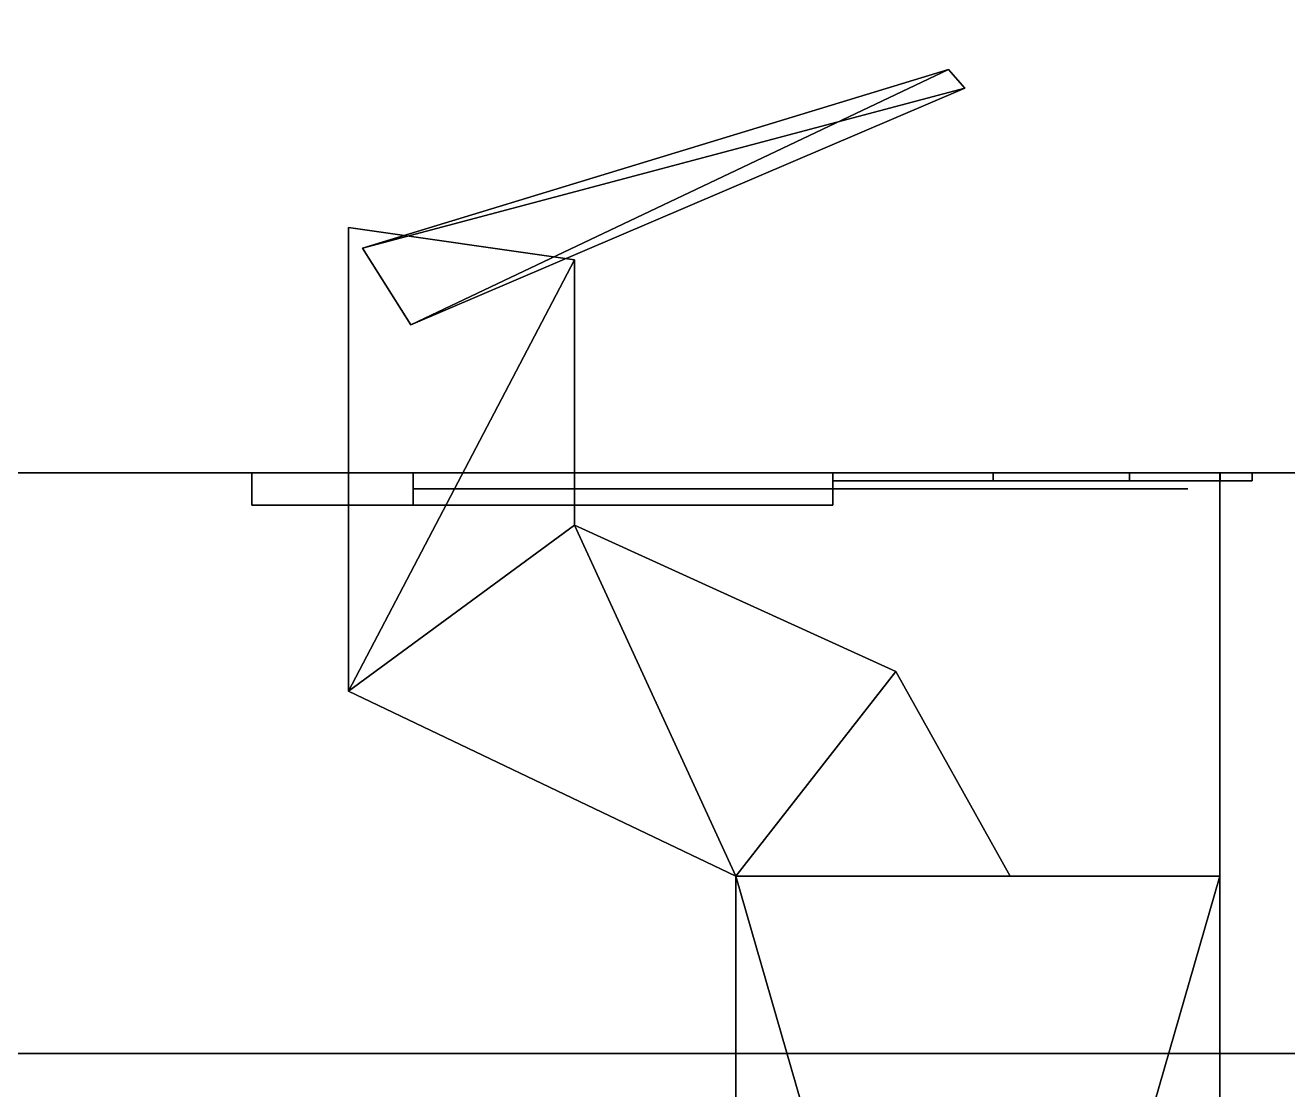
# Model space of a CAD drawing. Extents: x 0 to 4956, y -4930 to 0.
# Drawn here: x 1887.48 to 1926.6, y -4269.12 to -4236.13 of the extents above; entities that cross this region are included whole.
import ezdxf

# ---------------------------------------------------------------- set-up
doc = ezdxf.new("R2010")
doc.units = 0
for name, color, linetype in [('LAYER0', 7, 'CONTINUOUS'), ('LAYER1170', 28, 'CONTINUOUS'), ('LAYER1171', 253, 'CONTINUOUS'), ('LAYER1172', 28, 'CONTINUOUS'), ('LAYER1173', 253, 'CONTINUOUS'), ('LAYER1174', 28, 'CONTINUOUS'), ('LAYER1175', 253, 'CONTINUOUS'), ('LAYER1176', 28, 'CONTINUOUS'), ('LAYER1177', 253, 'CONTINUOUS'), ('LAYER1178', 28, 'CONTINUOUS'), ('LAYER1179', 253, 'CONTINUOUS'), ('LAYER1180', 9, 'CONTINUOUS'), ('LAYER1223', 9, 'CONTINUOUS'), ('LAYER832', 9, 'CONTINUOUS'), ('LAYER841', 7, 'CONTINUOUS'), ('LAYER844', 7, 'CONTINUOUS'), ('LAYER851', 7, 'CONTINUOUS')]:
    doc.layers.add(name, color=color, linetype=linetype)

msp = doc.modelspace()

# ---------------------------------------------------------------- linework, layer by layer
at = {"layer": 'LAYER0', "invisible_edges": 1}
for points in [[(4956, 0), (0, -4930), (0, 0), (4956, 0)], [(4956, -4930, 5), (0, 0, 5), (0, -4930, 5), (4956, -4930, 5)], [(0, 0, 5), (4956, -4930, 5), (4956, 0, 5), (0, 0, 5)], [(0, -4930), (4956, 0), (4956, -4930), (0, -4930)]]:
    msp.add_3dface(points, dxfattribs=at)
at = {"layer": 'LAYER1170'}
for points in [[(1894.5, -4251, 209), (1894.5, -4250, 209), (1894.5, -4251, 209)], [(1912.5, -4251, 167), (1912.5, -4250, 167), (1894.5, -4250, 167), (1894.5, -4251, 167)], [(1894.5, -4250, 167), (1894.5, -4250, 209), (1894.5, -4251, 209), (1894.5, -4251, 167)], [(1912.5, -4251, 209), (1912.5, -4250, 209), (1894.5, -4250, 209), (1894.5, -4251, 209)], [(1894.5, -4250, 167), (1912.5, -4250, 167), (1912.5, -4250, 209), (1894.5, -4250, 209)], [(1899.5, -4250, 179), (1899.5, -4250, 197), (1899.5, -4250, 179)], [(1899.5, -4251, 179), (1899.5, -4250, 179), (1899.5, -4250, 197), (1899.5, -4251, 197)], [(1899.5, -4251, 179), (1899.5, -4250, 179), (1912.5, -4250, 179), (1912.5, -4251, 179)], [(1899.5, -4251, 197), (1899.5, -4250, 197), (1912.5, -4250, 197), (1912.5, -4251, 197)], [(1912.5, -4250, 179), (1912.5, -4250, 167), (1912.5, -4250, 179)], [(1912.5, -4250, 197), (1912.5, -4250, 209), (1912.5, -4250, 197)], [(1912.5, -4251, 179), (1912.5, -4250, 179), (1912.5, -4250, 167), (1912.5, -4251, 167)], [(1912.5, -4251, 197), (1912.5, -4250, 197), (1912.5, -4250, 209), (1912.5, -4251, 209)], [(1894.5, -4251, 167), (1912.5, -4251, 167), (1912.5, -4251, 167), (1894.5, -4251, 167)], [(1894.5, -4251, 209), (1912.5, -4251, 209), (1912.5, -4251, 209), (1894.5, -4251, 209)]]:
    msp.add_3dface(points, dxfattribs=at)
for points, invisible_edges in [([(1912.5, -4250.25, 175), (1917.475, -4250.25, 175.9896), (1916.5, -4250.25, 182.5), (1912.5, -4250.25, 179)], 2), ([(1917.475, -4250.25, 200.0104), (1912.5, -4250.25, 201), (1912.5, -4250.25, 197), (1916.5, -4250.25, 193.5)], 8), ([(1917.475, -4250.25, 175.9896), (1921.692, -4250.25, 178.8076), (1920, -4250.25, 182.5), (1916.5, -4250.25, 182.5)], 10), ([(1921.692, -4250.25, 197.1924), (1917.475, -4250.25, 200.0104), (1916.5, -4250.25, 193.5), (1920, -4250.25, 193.5)], 10), ([(1921.692, -4250.25, 178.8076), (1924.51, -4250.25, 183.0251), (1923.5, -4250.25, 182.5), (1920, -4250.25, 182.5)], 10), ([(1924.51, -4250.25, 192.9749), (1921.692, -4250.25, 197.1924), (1920, -4250.25, 193.5), (1923.5, -4250.25, 193.5)], 10), ([(1924.51, -4250.25, 183.0251), (1925.5, -4250.25, 188), (1923.5, -4250.25, 188), (1923.5, -4250.25, 182.5)], 10), ([(1925.5, -4250.25, 188), (1924.51, -4250.25, 192.9749), (1923.5, -4250.25, 193.5), (1923.5, -4250.25, 188)], 10), ([(1912.5, -4250.5, 197), (1912.5, -4250.5, 179), (1899.5, -4250.5, 179), (1899.5, -4250.5, 197)], 1), ([(1916.709, -4250.5, 193.3167), (1916.5, -4250.5, 182.5), (1912.5, -4250.5, 179), (1912.5, -4250.5, 197)], 5), ([(1923.5, -4250.5, 193.5), (1923.5, -4250.5, 182.5), (1916.5, -4250.5, 182.5), (1916.709, -4250.5, 193.3167)], 4), ([(1894.5, -4251, 209), (1894.5, -4251, 167), (1899.5, -4251, 179), (1899.5, -4251, 197)], 10), ([(1894.5, -4251, 167), (1899.5, -4251, 179), (1912.5, -4251, 179), (1912.5, -4251, 167)], 1), ([(1894.5, -4251, 209), (1899.5, -4251, 197), (1912.5, -4251, 197), (1912.5, -4251, 209)], 1)]:
    msp.add_3dface(points, dxfattribs=dict(at, invisible_edges=invisible_edges))
at = {"layer": 'LAYER1171'}
for points in [[(1897.93, -4243.04, 182.3478), (1916.09, -4237.5, 182.3478), (1899.43, -4245.42, 182.3478), (1897.93, -4243.04, 182.3478)], [(1916.09, -4237.5, 193.6522), (1897.93, -4243.04, 193.6522), (1916.59, -4238.08, 193.6522), (1916.09, -4237.5, 193.6522)], [(1897.93, -4243.04, 182.3478), (1916.09, -4237.5, 193.6522), (1916.09, -4237.5, 182.3478), (1897.93, -4243.04, 182.3478)], [(1897.93, -4243.04, 193.6522), (1916.09, -4237.5, 193.6522), (1897.93, -4243.04, 182.3478), (1897.93, -4243.04, 193.6522)], [(1899.43, -4245.42, 182.3478), (1916.09, -4237.5, 182.3478), (1916.59, -4238.08, 182.3478), (1899.43, -4245.42, 182.3478)], [(1916.59, -4238.08, 193.6522), (1897.93, -4243.04, 193.6522), (1899.43, -4245.42, 193.6522), (1916.59, -4238.08, 193.6522)], [(1904.5, -4243.4, 194.7826), (1897.5, -4242.4, 194.7826), (1897.5, -4256.77, 194.7826), (1904.5, -4243.4, 194.7826)], [(1897.5, -4242.4, 181.2174), (1897.5, -4256.77, 181.2174), (1897.5, -4256.77, 194.7826), (1897.5, -4242.4, 181.2174)], [(1897.5, -4242.4, 194.7826), (1897.5, -4242.4, 181.2174), (1897.5, -4256.77, 194.7826), (1897.5, -4242.4, 194.7826)], [(1904.5, -4243.4, 181.2174), (1897.5, -4256.77, 181.2174), (1897.5, -4242.4, 181.2174), (1904.5, -4243.4, 181.2174)], [(1904.5, -4251.62, 194.7826), (1904.5, -4243.4, 194.7826), (1897.5, -4256.77, 194.7826), (1904.5, -4251.62, 194.7826)], [(1904.5, -4251.62, 181.2174), (1897.5, -4256.77, 181.2174), (1904.5, -4243.4, 181.2174), (1904.5, -4251.62, 181.2174)], [(1897.5, -4256.77, 194.7826), (1909.5, -4262.5, 194.7826), (1904.5, -4251.62, 194.7826), (1897.5, -4256.77, 194.7826)], [(1897.5, -4256.77, 181.2174), (1904.5, -4251.62, 181.2174), (1909.5, -4262.5, 181.2174), (1897.5, -4256.77, 181.2174)], [(1904.5, -4251.62, 194.7826), (1909.5, -4262.5, 194.7826), (1914.46, -4256.16, 194.7826), (1904.5, -4251.62, 194.7826)], [(1904.5, -4251.62, 181.2174), (1914.46, -4256.16, 181.2174), (1909.5, -4262.5, 181.2174), (1904.5, -4251.62, 181.2174)], [(1918, -4262.5, 194.7826), (1914.46, -4256.16, 194.7826), (1909.5, -4262.5, 194.7826), (1918, -4262.5, 194.7826)], [(1918, -4262.5, 181.2174), (1909.5, -4262.5, 181.2174), (1914.46, -4256.16, 181.2174), (1918, -4262.5, 181.2174)], [(1909.5, -4262.5, 181.2174), (1897.5, -4256.77, 194.7826), (1897.5, -4256.77, 181.2174), (1909.5, -4262.5, 181.2174)], [(1909.5, -4262.5, 194.7826), (1897.5, -4256.77, 194.7826), (1909.5, -4262.5, 181.2174), (1909.5, -4262.5, 194.7826)], [(1924.5, -4314.5, 181.2174), (1909.5, -4262.5, 181.2174), (1924.5, -4262.5, 181.2174), (1924.5, -4314.5, 181.2174)], [(1909.5, -4314.5, 181.2174), (1909.5, -4262.5, 181.2174), (1924.5, -4314.5, 181.2174), (1909.5, -4314.5, 181.2174)], [(1924.5, -4262.5, 194.7826), (1909.5, -4314.5, 194.7826), (1924.5, -4314.5, 194.7826), (1924.5, -4262.5, 194.7826)], [(1909.5, -4262.5, 194.7826), (1909.5, -4314.5, 194.7826), (1924.5, -4262.5, 194.7826), (1909.5, -4262.5, 194.7826)], [(1909.5, -4314.5, 181.2174), (1909.5, -4262.5, 194.7826), (1909.5, -4262.5, 181.2174), (1909.5, -4314.5, 181.2174)], [(1909.5, -4314.5, 194.7826), (1909.5, -4262.5, 194.7826), (1909.5, -4314.5, 181.2174), (1909.5, -4314.5, 194.7826)]]:
    msp.add_3dface(points, dxfattribs=at)
at = {"layer": 'LAYER1172'}
for points in [[(1894.5, -4251, 772.5), (1894.5, -4250, 772.5), (1894.5, -4251, 772.5)], [(1912.5, -4251, 730.5), (1912.5, -4250, 730.5), (1894.5, -4250, 730.5), (1894.5, -4251, 730.5)], [(1894.5, -4250, 730.5), (1894.5, -4250, 772.5), (1894.5, -4251, 772.5), (1894.5, -4251, 730.5)], [(1912.5, -4251, 772.5), (1912.5, -4250, 772.5), (1894.5, -4250, 772.5), (1894.5, -4251, 772.5)], [(1894.5, -4250, 730.5), (1912.5, -4250, 730.5), (1912.5, -4250, 772.5), (1894.5, -4250, 772.5)], [(1899.5, -4250, 742.5), (1899.5, -4250, 760.5), (1899.5, -4250, 742.5)], [(1899.5, -4251, 742.5), (1899.5, -4250, 742.5), (1899.5, -4250, 760.5), (1899.5, -4251, 760.5)], [(1899.5, -4251, 742.5), (1899.5, -4250, 742.5), (1912.5, -4250, 742.5), (1912.5, -4251, 742.5)], [(1899.5, -4251, 760.5), (1899.5, -4250, 760.5), (1912.5, -4250, 760.5), (1912.5, -4251, 760.5)], [(1912.5, -4250, 742.5), (1912.5, -4250, 730.5), (1912.5, -4250, 742.5)], [(1912.5, -4250, 760.5), (1912.5, -4250, 772.5), (1912.5, -4250, 760.5)], [(1912.5, -4251, 742.5), (1912.5, -4250, 742.5), (1912.5, -4250, 730.5), (1912.5, -4251, 730.5)], [(1912.5, -4251, 760.5), (1912.5, -4250, 760.5), (1912.5, -4250, 772.5), (1912.5, -4251, 772.5)], [(1894.5, -4251, 730.5), (1912.5, -4251, 730.5), (1912.5, -4251, 730.5), (1894.5, -4251, 730.5)], [(1894.5, -4251, 772.5), (1912.5, -4251, 772.5), (1912.5, -4251, 772.5), (1894.5, -4251, 772.5)]]:
    msp.add_3dface(points, dxfattribs=at)
for points, invisible_edges in [([(1912.5, -4250.25, 738.5), (1917.475, -4250.25, 739.4896), (1916.5, -4250.25, 746), (1912.5, -4250.25, 742.5)], 2), ([(1917.475, -4250.25, 763.5104), (1912.5, -4250.25, 764.5), (1912.5, -4250.25, 760.5), (1916.5, -4250.25, 757)], 8), ([(1917.475, -4250.25, 739.4896), (1921.692, -4250.25, 742.3076), (1920, -4250.25, 746), (1916.5, -4250.25, 746)], 10), ([(1921.692, -4250.25, 760.6924), (1917.475, -4250.25, 763.5104), (1916.5, -4250.25, 757), (1920, -4250.25, 757)], 10), ([(1921.692, -4250.25, 742.3076), (1924.51, -4250.25, 746.5251), (1923.5, -4250.25, 746), (1920, -4250.25, 746)], 10), ([(1924.51, -4250.25, 756.4749), (1921.692, -4250.25, 760.6924), (1920, -4250.25, 757), (1923.5, -4250.25, 757)], 10), ([(1924.51, -4250.25, 746.5251), (1925.5, -4250.25, 751.5), (1923.5, -4250.25, 751.5), (1923.5, -4250.25, 746)], 10), ([(1925.5, -4250.25, 751.5), (1924.51, -4250.25, 756.4749), (1923.5, -4250.25, 757), (1923.5, -4250.25, 751.5)], 10), ([(1912.5, -4250.5, 760.5), (1912.5, -4250.5, 742.5), (1899.5, -4250.5, 742.5), (1899.5, -4250.5, 760.5)], 1), ([(1916.709, -4250.5, 756.8167), (1916.5, -4250.5, 746), (1912.5, -4250.5, 742.5), (1912.5, -4250.5, 760.5)], 5), ([(1923.5, -4250.5, 757), (1923.5, -4250.5, 746), (1916.5, -4250.5, 746), (1916.709, -4250.5, 756.8167)], 4), ([(1894.5, -4251, 772.5), (1894.5, -4251, 730.5), (1899.5, -4251, 742.5), (1899.5, -4251, 760.5)], 10), ([(1894.5, -4251, 730.5), (1899.5, -4251, 742.5), (1912.5, -4251, 742.5), (1912.5, -4251, 730.5)], 1), ([(1894.5, -4251, 772.5), (1899.5, -4251, 760.5), (1912.5, -4251, 760.5), (1912.5, -4251, 772.5)], 1)]:
    msp.add_3dface(points, dxfattribs=dict(at, invisible_edges=invisible_edges))
at = {"layer": 'LAYER1173'}
for points in [[(1897.93, -4243.04, 745.8478), (1916.09, -4237.5, 745.8478), (1899.43, -4245.42, 745.8478), (1897.93, -4243.04, 745.8478)], [(1916.09, -4237.5, 757.1522), (1897.93, -4243.04, 757.1522), (1916.59, -4238.08, 757.1522), (1916.09, -4237.5, 757.1522)], [(1897.93, -4243.04, 745.8478), (1916.09, -4237.5, 757.1522), (1916.09, -4237.5, 745.8478), (1897.93, -4243.04, 745.8478)], [(1897.93, -4243.04, 757.1522), (1916.09, -4237.5, 757.1522), (1897.93, -4243.04, 745.8478), (1897.93, -4243.04, 757.1522)], [(1899.43, -4245.42, 745.8478), (1916.09, -4237.5, 745.8478), (1916.59, -4238.08, 745.8478), (1899.43, -4245.42, 745.8478)], [(1916.59, -4238.08, 757.1522), (1897.93, -4243.04, 757.1522), (1899.43, -4245.42, 757.1522), (1916.59, -4238.08, 757.1522)], [(1904.5, -4243.4, 758.2826), (1897.5, -4242.4, 758.2826), (1897.5, -4256.77, 758.2826), (1904.5, -4243.4, 758.2826)], [(1897.5, -4242.4, 744.7174), (1897.5, -4256.77, 744.7174), (1897.5, -4256.77, 758.2826), (1897.5, -4242.4, 744.7174)], [(1897.5, -4242.4, 758.2826), (1897.5, -4242.4, 744.7174), (1897.5, -4256.77, 758.2826), (1897.5, -4242.4, 758.2826)], [(1904.5, -4243.4, 744.7174), (1897.5, -4256.77, 744.7174), (1897.5, -4242.4, 744.7174), (1904.5, -4243.4, 744.7174)], [(1904.5, -4251.62, 758.2826), (1904.5, -4243.4, 758.2826), (1897.5, -4256.77, 758.2826), (1904.5, -4251.62, 758.2826)], [(1904.5, -4251.62, 744.7174), (1897.5, -4256.77, 744.7174), (1904.5, -4243.4, 744.7174), (1904.5, -4251.62, 744.7174)], [(1897.5, -4256.77, 758.2826), (1909.5, -4262.5, 758.2826), (1904.5, -4251.62, 758.2826), (1897.5, -4256.77, 758.2826)], [(1897.5, -4256.77, 744.7174), (1904.5, -4251.62, 744.7174), (1909.5, -4262.5, 744.7174), (1897.5, -4256.77, 744.7174)], [(1904.5, -4251.62, 758.2826), (1909.5, -4262.5, 758.2826), (1914.46, -4256.16, 758.2826), (1904.5, -4251.62, 758.2826)], [(1904.5, -4251.62, 744.7174), (1914.46, -4256.16, 744.7174), (1909.5, -4262.5, 744.7174), (1904.5, -4251.62, 744.7174)], [(1918, -4262.5, 758.2826), (1914.46, -4256.16, 758.2826), (1909.5, -4262.5, 758.2826), (1918, -4262.5, 758.2826)], [(1918, -4262.5, 744.7174), (1909.5, -4262.5, 744.7174), (1914.46, -4256.16, 744.7174), (1918, -4262.5, 744.7174)], [(1909.5, -4262.5, 744.7174), (1897.5, -4256.77, 758.2826), (1897.5, -4256.77, 744.7174), (1909.5, -4262.5, 744.7174)], [(1909.5, -4262.5, 758.2826), (1897.5, -4256.77, 758.2826), (1909.5, -4262.5, 744.7174), (1909.5, -4262.5, 758.2826)], [(1924.5, -4314.5, 744.7174), (1909.5, -4262.5, 744.7174), (1924.5, -4262.5, 744.7174), (1924.5, -4314.5, 744.7174)], [(1909.5, -4314.5, 744.7174), (1909.5, -4262.5, 744.7174), (1924.5, -4314.5, 744.7174), (1909.5, -4314.5, 744.7174)], [(1924.5, -4262.5, 758.2826), (1909.5, -4314.5, 758.2826), (1924.5, -4314.5, 758.2826), (1924.5, -4262.5, 758.2826)], [(1909.5, -4262.5, 758.2826), (1909.5, -4314.5, 758.2826), (1924.5, -4262.5, 758.2826), (1909.5, -4262.5, 758.2826)], [(1909.5, -4314.5, 744.7174), (1909.5, -4262.5, 758.2826), (1909.5, -4262.5, 744.7174), (1909.5, -4314.5, 744.7174)], [(1909.5, -4314.5, 758.2826), (1909.5, -4262.5, 758.2826), (1909.5, -4314.5, 744.7174), (1909.5, -4314.5, 758.2826)]]:
    msp.add_3dface(points, dxfattribs=at)
at = {"layer": 'LAYER1174'}
for points in [[(1894.5, -4251, 1336), (1894.5, -4250, 1336), (1894.5, -4251, 1336)], [(1912.5, -4251, 1294), (1912.5, -4250, 1294), (1894.5, -4250, 1294), (1894.5, -4251, 1294)], [(1894.5, -4250, 1294), (1894.5, -4250, 1336), (1894.5, -4251, 1336), (1894.5, -4251, 1294)], [(1912.5, -4251, 1336), (1912.5, -4250, 1336), (1894.5, -4250, 1336), (1894.5, -4251, 1336)], [(1894.5, -4250, 1294), (1912.5, -4250, 1294), (1912.5, -4250, 1336), (1894.5, -4250, 1336)], [(1899.5, -4250, 1306), (1899.5, -4250, 1324), (1899.5, -4250, 1306)], [(1899.5, -4251, 1306), (1899.5, -4250, 1306), (1899.5, -4250, 1324), (1899.5, -4251, 1324)], [(1899.5, -4251, 1306), (1899.5, -4250, 1306), (1912.5, -4250, 1306), (1912.5, -4251, 1306)], [(1899.5, -4251, 1324), (1899.5, -4250, 1324), (1912.5, -4250, 1324), (1912.5, -4251, 1324)], [(1912.5, -4250, 1306), (1912.5, -4250, 1294), (1912.5, -4250, 1306)], [(1912.5, -4250, 1324), (1912.5, -4250, 1336), (1912.5, -4250, 1324)], [(1912.5, -4251, 1306), (1912.5, -4250, 1306), (1912.5, -4250, 1294), (1912.5, -4251, 1294)], [(1912.5, -4251, 1324), (1912.5, -4250, 1324), (1912.5, -4250, 1336), (1912.5, -4251, 1336)], [(1894.5, -4251, 1294), (1912.5, -4251, 1294), (1912.5, -4251, 1294), (1894.5, -4251, 1294)], [(1894.5, -4251, 1336), (1912.5, -4251, 1336), (1912.5, -4251, 1336), (1894.5, -4251, 1336)]]:
    msp.add_3dface(points, dxfattribs=at)
for points, invisible_edges in [([(1912.5, -4250.25, 1302), (1917.475, -4250.25, 1302.99), (1916.5, -4250.25, 1309.5), (1912.5, -4250.25, 1306)], 2), ([(1917.475, -4250.25, 1327.01), (1912.5, -4250.25, 1328), (1912.5, -4250.25, 1324), (1916.5, -4250.25, 1320.5)], 8), ([(1917.475, -4250.25, 1302.99), (1921.692, -4250.25, 1305.808), (1920, -4250.25, 1309.5), (1916.5, -4250.25, 1309.5)], 10), ([(1921.692, -4250.25, 1324.192), (1917.475, -4250.25, 1327.01), (1916.5, -4250.25, 1320.5), (1920, -4250.25, 1320.5)], 10), ([(1921.692, -4250.25, 1305.808), (1924.51, -4250.25, 1310.025), (1923.5, -4250.25, 1309.5), (1920, -4250.25, 1309.5)], 10), ([(1924.51, -4250.25, 1319.975), (1921.692, -4250.25, 1324.192), (1920, -4250.25, 1320.5), (1923.5, -4250.25, 1320.5)], 10), ([(1924.51, -4250.25, 1310.025), (1925.5, -4250.25, 1315), (1923.5, -4250.25, 1315), (1923.5, -4250.25, 1309.5)], 10), ([(1925.5, -4250.25, 1315), (1924.51, -4250.25, 1319.975), (1923.5, -4250.25, 1320.5), (1923.5, -4250.25, 1315)], 10), ([(1912.5, -4250.5, 1324), (1912.5, -4250.5, 1306), (1899.5, -4250.5, 1306), (1899.5, -4250.5, 1324)], 1), ([(1916.709, -4250.5, 1320.317), (1916.5, -4250.5, 1309.5), (1912.5, -4250.5, 1306), (1912.5, -4250.5, 1324)], 5), ([(1923.5, -4250.5, 1320.5), (1923.5, -4250.5, 1309.5), (1916.5, -4250.5, 1309.5), (1916.709, -4250.5, 1320.317)], 4), ([(1894.5, -4251, 1336), (1894.5, -4251, 1294), (1899.5, -4251, 1306), (1899.5, -4251, 1324)], 10), ([(1894.5, -4251, 1294), (1899.5, -4251, 1306), (1912.5, -4251, 1306), (1912.5, -4251, 1294)], 1), ([(1894.5, -4251, 1336), (1899.5, -4251, 1324), (1912.5, -4251, 1324), (1912.5, -4251, 1336)], 1)]:
    msp.add_3dface(points, dxfattribs=dict(at, invisible_edges=invisible_edges))
at = {"layer": 'LAYER1175'}
for points in [[(1897.93, -4243.04, 1309.348), (1916.09, -4237.5, 1309.348), (1899.43, -4245.42, 1309.348), (1897.93, -4243.04, 1309.348)], [(1916.09, -4237.5, 1320.652), (1897.93, -4243.04, 1320.652), (1916.59, -4238.08, 1320.652), (1916.09, -4237.5, 1320.652)], [(1897.93, -4243.04, 1309.348), (1916.09, -4237.5, 1320.652), (1916.09, -4237.5, 1309.348), (1897.93, -4243.04, 1309.348)], [(1897.93, -4243.04, 1320.652), (1916.09, -4237.5, 1320.652), (1897.93, -4243.04, 1309.348), (1897.93, -4243.04, 1320.652)], [(1899.43, -4245.42, 1309.348), (1916.09, -4237.5, 1309.348), (1916.59, -4238.08, 1309.348), (1899.43, -4245.42, 1309.348)], [(1916.59, -4238.08, 1320.652), (1897.93, -4243.04, 1320.652), (1899.43, -4245.42, 1320.652), (1916.59, -4238.08, 1320.652)], [(1904.5, -4243.4, 1321.783), (1897.5, -4242.4, 1321.783), (1897.5, -4256.77, 1321.783), (1904.5, -4243.4, 1321.783)], [(1897.5, -4242.4, 1308.217), (1897.5, -4256.77, 1308.217), (1897.5, -4256.77, 1321.783), (1897.5, -4242.4, 1308.217)], [(1897.5, -4242.4, 1321.783), (1897.5, -4242.4, 1308.217), (1897.5, -4256.77, 1321.783), (1897.5, -4242.4, 1321.783)], [(1904.5, -4243.4, 1308.217), (1897.5, -4256.77, 1308.217), (1897.5, -4242.4, 1308.217), (1904.5, -4243.4, 1308.217)], [(1904.5, -4251.62, 1321.783), (1904.5, -4243.4, 1321.783), (1897.5, -4256.77, 1321.783), (1904.5, -4251.62, 1321.783)], [(1904.5, -4251.62, 1308.217), (1897.5, -4256.77, 1308.217), (1904.5, -4243.4, 1308.217), (1904.5, -4251.62, 1308.217)], [(1897.5, -4256.77, 1321.783), (1909.5, -4262.5, 1321.783), (1904.5, -4251.62, 1321.783), (1897.5, -4256.77, 1321.783)], [(1897.5, -4256.77, 1308.217), (1904.5, -4251.62, 1308.217), (1909.5, -4262.5, 1308.217), (1897.5, -4256.77, 1308.217)], [(1904.5, -4251.62, 1321.783), (1909.5, -4262.5, 1321.783), (1914.46, -4256.16, 1321.783), (1904.5, -4251.62, 1321.783)], [(1904.5, -4251.62, 1308.217), (1914.46, -4256.16, 1308.217), (1909.5, -4262.5, 1308.217), (1904.5, -4251.62, 1308.217)], [(1918, -4262.5, 1321.783), (1914.46, -4256.16, 1321.783), (1909.5, -4262.5, 1321.783), (1918, -4262.5, 1321.783)], [(1918, -4262.5, 1308.217), (1909.5, -4262.5, 1308.217), (1914.46, -4256.16, 1308.217), (1918, -4262.5, 1308.217)], [(1909.5, -4262.5, 1308.217), (1897.5, -4256.77, 1321.783), (1897.5, -4256.77, 1308.217), (1909.5, -4262.5, 1308.217)], [(1909.5, -4262.5, 1321.783), (1897.5, -4256.77, 1321.783), (1909.5, -4262.5, 1308.217), (1909.5, -4262.5, 1321.783)], [(1924.5, -4314.5, 1308.217), (1909.5, -4262.5, 1308.217), (1924.5, -4262.5, 1308.217), (1924.5, -4314.5, 1308.217)], [(1909.5, -4314.5, 1308.217), (1909.5, -4262.5, 1308.217), (1924.5, -4314.5, 1308.217), (1909.5, -4314.5, 1308.217)], [(1924.5, -4262.5, 1321.783), (1909.5, -4314.5, 1321.783), (1924.5, -4314.5, 1321.783), (1924.5, -4262.5, 1321.783)], [(1909.5, -4262.5, 1321.783), (1909.5, -4314.5, 1321.783), (1924.5, -4262.5, 1321.783), (1909.5, -4262.5, 1321.783)], [(1909.5, -4314.5, 1308.217), (1909.5, -4262.5, 1321.783), (1909.5, -4262.5, 1308.217), (1909.5, -4314.5, 1308.217)], [(1909.5, -4314.5, 1321.783), (1909.5, -4262.5, 1321.783), (1909.5, -4314.5, 1308.217), (1909.5, -4314.5, 1321.783)]]:
    msp.add_3dface(points, dxfattribs=at)
at = {"layer": 'LAYER1176'}
for points in [[(1894.5, -4251, 1899.5), (1894.5, -4250, 1899.5), (1894.5, -4251, 1899.5)], [(1912.5, -4251, 1857.5), (1912.5, -4250, 1857.5), (1894.5, -4250, 1857.5), (1894.5, -4251, 1857.5)], [(1894.5, -4250, 1857.5), (1894.5, -4250, 1899.5), (1894.5, -4251, 1899.5), (1894.5, -4251, 1857.5)], [(1912.5, -4251, 1899.5), (1912.5, -4250, 1899.5), (1894.5, -4250, 1899.5), (1894.5, -4251, 1899.5)], [(1894.5, -4250, 1857.5), (1912.5, -4250, 1857.5), (1912.5, -4250, 1899.5), (1894.5, -4250, 1899.5)], [(1899.5, -4250, 1869.5), (1899.5, -4250, 1887.5), (1899.5, -4250, 1869.5)], [(1899.5, -4251, 1869.5), (1899.5, -4250, 1869.5), (1899.5, -4250, 1887.5), (1899.5, -4251, 1887.5)], [(1899.5, -4251, 1869.5), (1899.5, -4250, 1869.5), (1912.5, -4250, 1869.5), (1912.5, -4251, 1869.5)], [(1899.5, -4251, 1887.5), (1899.5, -4250, 1887.5), (1912.5, -4250, 1887.5), (1912.5, -4251, 1887.5)], [(1912.5, -4250, 1869.5), (1912.5, -4250, 1857.5), (1912.5, -4250, 1869.5)], [(1912.5, -4250, 1887.5), (1912.5, -4250, 1899.5), (1912.5, -4250, 1887.5)], [(1912.5, -4251, 1869.5), (1912.5, -4250, 1869.5), (1912.5, -4250, 1857.5), (1912.5, -4251, 1857.5)], [(1912.5, -4251, 1887.5), (1912.5, -4250, 1887.5), (1912.5, -4250, 1899.5), (1912.5, -4251, 1899.5)], [(1894.5, -4251, 1857.5), (1912.5, -4251, 1857.5), (1912.5, -4251, 1857.5), (1894.5, -4251, 1857.5)], [(1894.5, -4251, 1899.5), (1912.5, -4251, 1899.5), (1912.5, -4251, 1899.5), (1894.5, -4251, 1899.5)]]:
    msp.add_3dface(points, dxfattribs=at)
for points, invisible_edges in [([(1912.5, -4250.25, 1865.5), (1917.475, -4250.25, 1866.49), (1916.5, -4250.25, 1873), (1912.5, -4250.25, 1869.5)], 2), ([(1917.475, -4250.25, 1890.51), (1912.5, -4250.25, 1891.5), (1912.5, -4250.25, 1887.5), (1916.5, -4250.25, 1884)], 8), ([(1917.475, -4250.25, 1866.49), (1921.692, -4250.25, 1869.308), (1920, -4250.25, 1873), (1916.5, -4250.25, 1873)], 10), ([(1921.692, -4250.25, 1887.692), (1917.475, -4250.25, 1890.51), (1916.5, -4250.25, 1884), (1920, -4250.25, 1884)], 10), ([(1921.692, -4250.25, 1869.308), (1924.51, -4250.25, 1873.525), (1923.5, -4250.25, 1873), (1920, -4250.25, 1873)], 10), ([(1924.51, -4250.25, 1883.475), (1921.692, -4250.25, 1887.692), (1920, -4250.25, 1884), (1923.5, -4250.25, 1884)], 10), ([(1924.51, -4250.25, 1873.525), (1925.5, -4250.25, 1878.5), (1923.5, -4250.25, 1878.5), (1923.5, -4250.25, 1873)], 10), ([(1925.5, -4250.25, 1878.5), (1924.51, -4250.25, 1883.475), (1923.5, -4250.25, 1884), (1923.5, -4250.25, 1878.5)], 10), ([(1912.5, -4250.5, 1887.5), (1912.5, -4250.5, 1869.5), (1899.5, -4250.5, 1869.5), (1899.5, -4250.5, 1887.5)], 1), ([(1916.709, -4250.5, 1883.817), (1916.5, -4250.5, 1873), (1912.5, -4250.5, 1869.5), (1912.5, -4250.5, 1887.5)], 5), ([(1923.5, -4250.5, 1884), (1923.5, -4250.5, 1873), (1916.5, -4250.5, 1873), (1916.709, -4250.5, 1883.817)], 4), ([(1894.5, -4251, 1899.5), (1894.5, -4251, 1857.5), (1899.5, -4251, 1869.5), (1899.5, -4251, 1887.5)], 10), ([(1894.5, -4251, 1857.5), (1899.5, -4251, 1869.5), (1912.5, -4251, 1869.5), (1912.5, -4251, 1857.5)], 1), ([(1894.5, -4251, 1899.5), (1899.5, -4251, 1887.5), (1912.5, -4251, 1887.5), (1912.5, -4251, 1899.5)], 1)]:
    msp.add_3dface(points, dxfattribs=dict(at, invisible_edges=invisible_edges))
at = {"layer": 'LAYER1177'}
for points in [[(1897.93, -4243.04, 1872.848), (1916.09, -4237.5, 1872.848), (1899.43, -4245.42, 1872.848), (1897.93, -4243.04, 1872.848)], [(1916.09, -4237.5, 1884.152), (1897.93, -4243.04, 1884.152), (1916.59, -4238.08, 1884.152), (1916.09, -4237.5, 1884.152)], [(1897.93, -4243.04, 1872.848), (1916.09, -4237.5, 1884.152), (1916.09, -4237.5, 1872.848), (1897.93, -4243.04, 1872.848)], [(1897.93, -4243.04, 1884.152), (1916.09, -4237.5, 1884.152), (1897.93, -4243.04, 1872.848), (1897.93, -4243.04, 1884.152)], [(1899.43, -4245.42, 1872.848), (1916.09, -4237.5, 1872.848), (1916.59, -4238.08, 1872.848), (1899.43, -4245.42, 1872.848)], [(1916.59, -4238.08, 1884.152), (1897.93, -4243.04, 1884.152), (1899.43, -4245.42, 1884.152), (1916.59, -4238.08, 1884.152)], [(1904.5, -4243.4, 1885.283), (1897.5, -4242.4, 1885.283), (1897.5, -4256.77, 1885.283), (1904.5, -4243.4, 1885.283)], [(1897.5, -4242.4, 1871.717), (1897.5, -4256.77, 1871.717), (1897.5, -4256.77, 1885.283), (1897.5, -4242.4, 1871.717)], [(1897.5, -4242.4, 1885.283), (1897.5, -4242.4, 1871.717), (1897.5, -4256.77, 1885.283), (1897.5, -4242.4, 1885.283)], [(1904.5, -4243.4, 1871.717), (1897.5, -4256.77, 1871.717), (1897.5, -4242.4, 1871.717), (1904.5, -4243.4, 1871.717)], [(1904.5, -4251.62, 1885.283), (1904.5, -4243.4, 1885.283), (1897.5, -4256.77, 1885.283), (1904.5, -4251.62, 1885.283)], [(1904.5, -4251.62, 1871.717), (1897.5, -4256.77, 1871.717), (1904.5, -4243.4, 1871.717), (1904.5, -4251.62, 1871.717)], [(1897.5, -4256.77, 1885.283), (1909.5, -4262.5, 1885.283), (1904.5, -4251.62, 1885.283), (1897.5, -4256.77, 1885.283)], [(1897.5, -4256.77, 1871.717), (1904.5, -4251.62, 1871.717), (1909.5, -4262.5, 1871.717), (1897.5, -4256.77, 1871.717)], [(1904.5, -4251.62, 1885.283), (1909.5, -4262.5, 1885.283), (1914.46, -4256.16, 1885.283), (1904.5, -4251.62, 1885.283)], [(1904.5, -4251.62, 1871.717), (1914.46, -4256.16, 1871.717), (1909.5, -4262.5, 1871.717), (1904.5, -4251.62, 1871.717)], [(1918, -4262.5, 1885.283), (1914.46, -4256.16, 1885.283), (1909.5, -4262.5, 1885.283), (1918, -4262.5, 1885.283)], [(1918, -4262.5, 1871.717), (1909.5, -4262.5, 1871.717), (1914.46, -4256.16, 1871.717), (1918, -4262.5, 1871.717)], [(1909.5, -4262.5, 1871.717), (1897.5, -4256.77, 1885.283), (1897.5, -4256.77, 1871.717), (1909.5, -4262.5, 1871.717)], [(1909.5, -4262.5, 1885.283), (1897.5, -4256.77, 1885.283), (1909.5, -4262.5, 1871.717), (1909.5, -4262.5, 1885.283)], [(1924.5, -4314.5, 1871.717), (1909.5, -4262.5, 1871.717), (1924.5, -4262.5, 1871.717), (1924.5, -4314.5, 1871.717)], [(1909.5, -4314.5, 1871.717), (1909.5, -4262.5, 1871.717), (1924.5, -4314.5, 1871.717), (1909.5, -4314.5, 1871.717)], [(1924.5, -4262.5, 1885.283), (1909.5, -4314.5, 1885.283), (1924.5, -4314.5, 1885.283), (1924.5, -4262.5, 1885.283)], [(1909.5, -4262.5, 1885.283), (1909.5, -4314.5, 1885.283), (1924.5, -4262.5, 1885.283), (1909.5, -4262.5, 1885.283)], [(1909.5, -4314.5, 1871.717), (1909.5, -4262.5, 1885.283), (1909.5, -4262.5, 1871.717), (1909.5, -4314.5, 1871.717)], [(1909.5, -4314.5, 1885.283), (1909.5, -4262.5, 1885.283), (1909.5, -4314.5, 1871.717), (1909.5, -4314.5, 1885.283)]]:
    msp.add_3dface(points, dxfattribs=at)
at = {"layer": 'LAYER1178'}
for points in [[(1894.5, -4251, 2463), (1894.5, -4250, 2463), (1894.5, -4251, 2463)], [(1912.5, -4251, 2421), (1912.5, -4250, 2421), (1894.5, -4250, 2421), (1894.5, -4251, 2421)], [(1894.5, -4250, 2421), (1894.5, -4250, 2463), (1894.5, -4251, 2463), (1894.5, -4251, 2421)], [(1912.5, -4251, 2463), (1912.5, -4250, 2463), (1894.5, -4250, 2463), (1894.5, -4251, 2463)], [(1894.5, -4250, 2421), (1912.5, -4250, 2421), (1912.5, -4250, 2463), (1894.5, -4250, 2463)], [(1899.5, -4250, 2433), (1899.5, -4250, 2451), (1899.5, -4250, 2433)], [(1899.5, -4251, 2433), (1899.5, -4250, 2433), (1899.5, -4250, 2451), (1899.5, -4251, 2451)], [(1899.5, -4251, 2433), (1899.5, -4250, 2433), (1912.5, -4250, 2433), (1912.5, -4251, 2433)], [(1899.5, -4251, 2451), (1899.5, -4250, 2451), (1912.5, -4250, 2451), (1912.5, -4251, 2451)], [(1912.5, -4250, 2433), (1912.5, -4250, 2421), (1912.5, -4250, 2433)], [(1912.5, -4250, 2451), (1912.5, -4250, 2463), (1912.5, -4250, 2451)], [(1912.5, -4251, 2433), (1912.5, -4250, 2433), (1912.5, -4250, 2421), (1912.5, -4251, 2421)], [(1912.5, -4251, 2451), (1912.5, -4250, 2451), (1912.5, -4250, 2463), (1912.5, -4251, 2463)], [(1894.5, -4251, 2421), (1912.5, -4251, 2421), (1912.5, -4251, 2421), (1894.5, -4251, 2421)], [(1894.5, -4251, 2463), (1912.5, -4251, 2463), (1912.5, -4251, 2463), (1894.5, -4251, 2463)]]:
    msp.add_3dface(points, dxfattribs=at)
for points, invisible_edges in [([(1912.5, -4250.25, 2429), (1917.475, -4250.25, 2429.99), (1916.5, -4250.25, 2436.5), (1912.5, -4250.25, 2433)], 2), ([(1917.475, -4250.25, 2454.01), (1912.5, -4250.25, 2455), (1912.5, -4250.25, 2451), (1916.5, -4250.25, 2447.5)], 8), ([(1917.475, -4250.25, 2429.99), (1921.692, -4250.25, 2432.808), (1920, -4250.25, 2436.5), (1916.5, -4250.25, 2436.5)], 10), ([(1921.692, -4250.25, 2451.192), (1917.475, -4250.25, 2454.01), (1916.5, -4250.25, 2447.5), (1920, -4250.25, 2447.5)], 10), ([(1921.692, -4250.25, 2432.808), (1924.51, -4250.25, 2437.025), (1923.5, -4250.25, 2436.5), (1920, -4250.25, 2436.5)], 10), ([(1924.51, -4250.25, 2446.975), (1921.692, -4250.25, 2451.192), (1920, -4250.25, 2447.5), (1923.5, -4250.25, 2447.5)], 10), ([(1924.51, -4250.25, 2437.025), (1925.5, -4250.25, 2442), (1923.5, -4250.25, 2442), (1923.5, -4250.25, 2436.5)], 10), ([(1925.5, -4250.25, 2442), (1924.51, -4250.25, 2446.975), (1923.5, -4250.25, 2447.5), (1923.5, -4250.25, 2442)], 10), ([(1912.5, -4250.5, 2451), (1912.5, -4250.5, 2433), (1899.5, -4250.5, 2433), (1899.5, -4250.5, 2451)], 1), ([(1916.709, -4250.5, 2447.317), (1916.5, -4250.5, 2436.5), (1912.5, -4250.5, 2433), (1912.5, -4250.5, 2451)], 5), ([(1923.5, -4250.5, 2447.5), (1923.5, -4250.5, 2436.5), (1916.5, -4250.5, 2436.5), (1916.709, -4250.5, 2447.317)], 4), ([(1894.5, -4251, 2463), (1894.5, -4251, 2421), (1899.5, -4251, 2433), (1899.5, -4251, 2451)], 10), ([(1894.5, -4251, 2421), (1899.5, -4251, 2433), (1912.5, -4251, 2433), (1912.5, -4251, 2421)], 1), ([(1894.5, -4251, 2463), (1899.5, -4251, 2451), (1912.5, -4251, 2451), (1912.5, -4251, 2463)], 1)]:
    msp.add_3dface(points, dxfattribs=dict(at, invisible_edges=invisible_edges))
at = {"layer": 'LAYER1179'}
for points in [[(1897.93, -4243.04, 2436.348), (1916.09, -4237.5, 2436.348), (1899.43, -4245.42, 2436.348), (1897.93, -4243.04, 2436.348)], [(1916.09, -4237.5, 2447.652), (1897.93, -4243.04, 2447.652), (1916.59, -4238.08, 2447.652), (1916.09, -4237.5, 2447.652)], [(1897.93, -4243.04, 2436.348), (1916.09, -4237.5, 2447.652), (1916.09, -4237.5, 2436.348), (1897.93, -4243.04, 2436.348)], [(1897.93, -4243.04, 2447.652), (1916.09, -4237.5, 2447.652), (1897.93, -4243.04, 2436.348), (1897.93, -4243.04, 2447.652)], [(1899.43, -4245.42, 2436.348), (1916.09, -4237.5, 2436.348), (1916.59, -4238.08, 2436.348), (1899.43, -4245.42, 2436.348)], [(1916.59, -4238.08, 2447.652), (1897.93, -4243.04, 2447.652), (1899.43, -4245.42, 2447.652), (1916.59, -4238.08, 2447.652)], [(1904.5, -4243.4, 2448.783), (1897.5, -4242.4, 2448.783), (1897.5, -4256.77, 2448.783), (1904.5, -4243.4, 2448.783)], [(1897.5, -4242.4, 2435.217), (1897.5, -4256.77, 2435.217), (1897.5, -4256.77, 2448.783), (1897.5, -4242.4, 2435.217)], [(1897.5, -4242.4, 2448.783), (1897.5, -4242.4, 2435.217), (1897.5, -4256.77, 2448.783), (1897.5, -4242.4, 2448.783)], [(1904.5, -4243.4, 2435.217), (1897.5, -4256.77, 2435.217), (1897.5, -4242.4, 2435.217), (1904.5, -4243.4, 2435.217)], [(1904.5, -4251.62, 2448.783), (1904.5, -4243.4, 2448.783), (1897.5, -4256.77, 2448.783), (1904.5, -4251.62, 2448.783)], [(1904.5, -4251.62, 2435.217), (1897.5, -4256.77, 2435.217), (1904.5, -4243.4, 2435.217), (1904.5, -4251.62, 2435.217)], [(1897.5, -4256.77, 2448.783), (1909.5, -4262.5, 2448.783), (1904.5, -4251.62, 2448.783), (1897.5, -4256.77, 2448.783)], [(1897.5, -4256.77, 2435.217), (1904.5, -4251.62, 2435.217), (1909.5, -4262.5, 2435.217), (1897.5, -4256.77, 2435.217)], [(1904.5, -4251.62, 2448.783), (1909.5, -4262.5, 2448.783), (1914.46, -4256.16, 2448.783), (1904.5, -4251.62, 2448.783)], [(1904.5, -4251.62, 2435.217), (1914.46, -4256.16, 2435.217), (1909.5, -4262.5, 2435.217), (1904.5, -4251.62, 2435.217)], [(1918, -4262.5, 2448.783), (1914.46, -4256.16, 2448.783), (1909.5, -4262.5, 2448.783), (1918, -4262.5, 2448.783)], [(1918, -4262.5, 2435.217), (1909.5, -4262.5, 2435.217), (1914.46, -4256.16, 2435.217), (1918, -4262.5, 2435.217)], [(1909.5, -4262.5, 2435.217), (1897.5, -4256.77, 2448.783), (1897.5, -4256.77, 2435.217), (1909.5, -4262.5, 2435.217)], [(1909.5, -4262.5, 2448.783), (1897.5, -4256.77, 2448.783), (1909.5, -4262.5, 2435.217), (1909.5, -4262.5, 2448.783)], [(1924.5, -4314.5, 2435.217), (1909.5, -4262.5, 2435.217), (1924.5, -4262.5, 2435.217), (1924.5, -4314.5, 2435.217)], [(1909.5, -4314.5, 2435.217), (1909.5, -4262.5, 2435.217), (1924.5, -4314.5, 2435.217), (1909.5, -4314.5, 2435.217)], [(1924.5, -4262.5, 2448.783), (1909.5, -4314.5, 2448.783), (1924.5, -4314.5, 2448.783), (1924.5, -4262.5, 2448.783)], [(1909.5, -4262.5, 2448.783), (1909.5, -4314.5, 2448.783), (1924.5, -4262.5, 2448.783), (1909.5, -4262.5, 2448.783)], [(1909.5, -4314.5, 2435.217), (1909.5, -4262.5, 2448.783), (1909.5, -4262.5, 2435.217), (1909.5, -4314.5, 2435.217)], [(1909.5, -4314.5, 2448.783), (1909.5, -4262.5, 2448.783), (1909.5, -4314.5, 2435.217), (1909.5, -4314.5, 2448.783)]]:
    msp.add_3dface(points, dxfattribs=at)
at = {"layer": 'LAYER1180', "invisible_edges": 1}
for points in [[(1534, -4250, 88), (1932, -4232, 88), (1932, -4250, 88), (1534, -4250, 88)], [(1932, -4232, 88), (1534, -4250, 88), (1534, -4232, 88), (1932, -4232, 88)], [(1534, -4232, 2542), (1932, -4250, 2542), (1932, -4232, 2542), (1534, -4232, 2542)], [(1932, -4250, 2542), (1534, -4232, 2542), (1534, -4250, 2542), (1932, -4250, 2542)], [(1534, -4250, 88), (1932, -4250, 2542), (1534, -4250, 2542), (1534, -4250, 88)], [(1932, -4250, 2542), (1534, -4250, 88), (1932, -4250, 88), (1932, -4250, 2542)]]:
    msp.add_3dface(points, dxfattribs=at)
at = {"layer": 'LAYER1223', "invisible_edges": 1}
for points in [[(3550.5, -4250, 5), (1122.5, -4232, 5), (3550.5, -4232, 5), (3550.5, -4250, 5)], [(1122.5, -4232, 5), (3550.5, -4250, 5), (1122.5, -4250, 5), (1122.5, -4232, 5)], [(1122.5, -4250, 85), (3550.5, -4232, 85), (1122.5, -4232, 85), (1122.5, -4250, 85)], [(3550.5, -4232, 85), (1122.5, -4250, 85), (3550.5, -4250, 85), (3550.5, -4232, 85)], [(3550.5, -4250, 5), (1122.5, -4250, 85), (1122.5, -4250, 5), (3550.5, -4250, 5)], [(1122.5, -4250, 85), (3550.5, -4250, 5), (3550.5, -4250, 85), (1122.5, -4250, 85)]]:
    msp.add_3dface(points, dxfattribs=at)
at = {"layer": 'LAYER832', "invisible_edges": 1}
for points in [[(3546.5, -4250, 2645), (1122.5, -4250, 2545), (1122.5, -4250, 2645), (3546.5, -4250, 2645)], [(1122.5, -4250, 2545), (3546.5, -4250, 2645), (3546.5, -4250, 2545), (1122.5, -4250, 2545)], [(3546.5, -4268, 2545), (1122.5, -4250, 2545), (3546.5, -4250, 2545), (3546.5, -4268, 2545)], [(1122.5, -4250, 2545), (3546.5, -4268, 2545), (1122.5, -4268, 2545), (1122.5, -4250, 2545)], [(1122.5, -4268, 2645), (3546.5, -4250, 2645), (1122.5, -4250, 2645), (1122.5, -4268, 2645)], [(3546.5, -4250, 2645), (1122.5, -4268, 2645), (3546.5, -4268, 2645), (3546.5, -4250, 2645)], [(3546.5, -4268, 2545), (1122.5, -4268, 2645), (1122.5, -4268, 2545), (3546.5, -4268, 2545)], [(1122.5, -4268, 2645), (3546.5, -4268, 2545), (3546.5, -4268, 2645), (1122.5, -4268, 2645)]]:
    msp.add_3dface(points, dxfattribs=at)
at = {"layer": 'LAYER841', "invisible_edges": 1}
for points in [[(1924.5, -4810, 2545), (1924.5, -4250, 5), (1924.5, -4810, 5), (1924.5, -4810, 2545)], [(1924.5, -4250, 5), (1924.5, -4810, 2545), (1924.5, -4250, 2545), (1924.5, -4250, 5)], [(1942.5, -4810, 5), (1924.5, -4250, 5), (1942.5, -4250, 5), (1942.5, -4810, 5)], [(1924.5, -4250, 5), (1942.5, -4810, 5), (1924.5, -4810, 5), (1924.5, -4250, 5)], [(1942.5, -4250, 2545), (1924.5, -4250, 5), (1924.5, -4250, 2545), (1942.5, -4250, 2545)], [(1924.5, -4250, 5), (1942.5, -4250, 2545), (1942.5, -4250, 5), (1924.5, -4250, 5)], [(1924.5, -4810, 2545), (1942.5, -4250, 2545), (1924.5, -4250, 2545), (1924.5, -4810, 2545)], [(1942.5, -4250, 2545), (1924.5, -4810, 2545), (1942.5, -4810, 2545), (1942.5, -4250, 2545)]]:
    msp.add_3dface(points, dxfattribs=at)
at = {"layer": 'LAYER844', "invisible_edges": 1}
for points in [[(1140.5, -4810, 85), (1924.5, -4250, 85), (1924.5, -4810, 85), (1140.5, -4810, 85)], [(1924.5, -4250, 85), (1140.5, -4810, 85), (1140.5, -4250, 85), (1924.5, -4250, 85)], [(1140.5, -4250, 103), (1924.5, -4250, 85), (1140.5, -4250, 85), (1140.5, -4250, 103)], [(1924.5, -4250, 85), (1140.5, -4250, 103), (1924.5, -4250, 103), (1924.5, -4250, 85)], [(1140.5, -4250, 103), (1924.5, -4810, 103), (1924.5, -4250, 103), (1140.5, -4250, 103)], [(1924.5, -4810, 103), (1140.5, -4250, 103), (1140.5, -4810, 103), (1924.5, -4810, 103)], [(1924.5, -4810, 103), (1924.5, -4250, 85), (1924.5, -4250, 103), (1924.5, -4810, 103)], [(1924.5, -4250, 85), (1924.5, -4810, 103), (1924.5, -4810, 85), (1924.5, -4250, 85)]]:
    msp.add_3dface(points, dxfattribs=at)
at = {"layer": 'LAYER851', "invisible_edges": 1}
for points in [[(1924.5, -4810, 2544), (1140.5, -4250, 2544), (1140.5, -4810, 2544), (1924.5, -4810, 2544)], [(1140.5, -4250, 2544), (1924.5, -4810, 2544), (1924.5, -4250, 2544), (1140.5, -4250, 2544)], [(1924.5, -4250, 2526), (1140.5, -4250, 2544), (1924.5, -4250, 2544), (1924.5, -4250, 2526)], [(1140.5, -4250, 2544), (1924.5, -4250, 2526), (1140.5, -4250, 2526), (1140.5, -4250, 2544)], [(1924.5, -4250, 2526), (1140.5, -4810, 2526), (1140.5, -4250, 2526), (1924.5, -4250, 2526)], [(1140.5, -4810, 2526), (1924.5, -4250, 2526), (1924.5, -4810, 2526), (1140.5, -4810, 2526)], [(1924.5, -4810, 2544), (1924.5, -4250, 2526), (1924.5, -4250, 2544), (1924.5, -4810, 2544)], [(1924.5, -4250, 2526), (1924.5, -4810, 2544), (1924.5, -4810, 2526), (1924.5, -4250, 2526)]]:
    msp.add_3dface(points, dxfattribs=at)

# ---------------------------------------------------------------- meshes
at = {"layer": 'LAYER1170'}
mesh = msp.add_polymesh((2, 9), dxfattribs=at)
for k, corner in enumerate([(1912.5, -4250.25, 175), (1917.475, -4250.25, 175.9896), (1921.692, -4250.25, 178.8076), (1924.51, -4250.25, 183.0251), (1925.5, -4250.25, 188), (1924.51, -4250.25, 192.9749), (1921.692, -4250.25, 197.1924), (1917.475, -4250.25, 200.0104), (1912.5, -4250.25, 201), (1912.5, -4250, 175), (1917.475, -4250, 175.9896), (1921.692, -4250, 178.8076), (1924.51, -4250, 183.0251), (1925.5, -4250, 188), (1924.51, -4250, 192.9749), (1921.692, -4250, 197.1924), (1917.475, -4250, 200.0104), (1912.5, -4250, 201)]):
    mesh.set_mesh_vertex(divmod(k, 9), corner)
at = {"layer": 'LAYER1172'}
mesh = msp.add_polymesh((2, 9), dxfattribs=at)
for k, corner in enumerate([(1912.5, -4250.25, 738.5), (1917.475, -4250.25, 739.4896), (1921.692, -4250.25, 742.3076), (1924.51, -4250.25, 746.5251), (1925.5, -4250.25, 751.5), (1924.51, -4250.25, 756.4749), (1921.692, -4250.25, 760.6924), (1917.475, -4250.25, 763.5104), (1912.5, -4250.25, 764.5), (1912.5, -4250, 738.5), (1917.475, -4250, 739.4896), (1921.692, -4250, 742.3076), (1924.51, -4250, 746.5251), (1925.5, -4250, 751.5), (1924.51, -4250, 756.4749), (1921.692, -4250, 760.6924), (1917.475, -4250, 763.5104), (1912.5, -4250, 764.5)]):
    mesh.set_mesh_vertex(divmod(k, 9), corner)
at = {"layer": 'LAYER1174'}
mesh = msp.add_polymesh((2, 9), dxfattribs=at)
for k, corner in enumerate([(1912.5, -4250.25, 1302), (1917.475, -4250.25, 1302.99), (1921.692, -4250.25, 1305.808), (1924.51, -4250.25, 1310.025), (1925.5, -4250.25, 1315), (1924.51, -4250.25, 1319.975), (1921.692, -4250.25, 1324.192), (1917.475, -4250.25, 1327.01), (1912.5, -4250.25, 1328), (1912.5, -4250, 1302), (1917.475, -4250, 1302.99), (1921.692, -4250, 1305.808), (1924.51, -4250, 1310.025), (1925.5, -4250, 1315), (1924.51, -4250, 1319.975), (1921.692, -4250, 1324.192), (1917.475, -4250, 1327.01), (1912.5, -4250, 1328)]):
    mesh.set_mesh_vertex(divmod(k, 9), corner)
at = {"layer": 'LAYER1176'}
mesh = msp.add_polymesh((2, 9), dxfattribs=at)
for k, corner in enumerate([(1912.5, -4250.25, 1865.5), (1917.475, -4250.25, 1866.49), (1921.692, -4250.25, 1869.308), (1924.51, -4250.25, 1873.525), (1925.5, -4250.25, 1878.5), (1924.51, -4250.25, 1883.475), (1921.692, -4250.25, 1887.692), (1917.475, -4250.25, 1890.51), (1912.5, -4250.25, 1891.5), (1912.5, -4250, 1865.5), (1917.475, -4250, 1866.49), (1921.692, -4250, 1869.308), (1924.51, -4250, 1873.525), (1925.5, -4250, 1878.5), (1924.51, -4250, 1883.475), (1921.692, -4250, 1887.692), (1917.475, -4250, 1890.51), (1912.5, -4250, 1891.5)]):
    mesh.set_mesh_vertex(divmod(k, 9), corner)
at = {"layer": 'LAYER1178'}
mesh = msp.add_polymesh((2, 9), dxfattribs=at)
for k, corner in enumerate([(1912.5, -4250.25, 2429), (1917.475, -4250.25, 2429.99), (1921.692, -4250.25, 2432.808), (1924.51, -4250.25, 2437.025), (1925.5, -4250.25, 2442), (1924.51, -4250.25, 2446.975), (1921.692, -4250.25, 2451.192), (1917.475, -4250.25, 2454.01), (1912.5, -4250.25, 2455), (1912.5, -4250, 2429), (1917.475, -4250, 2429.99), (1921.692, -4250, 2432.808), (1924.51, -4250, 2437.025), (1925.5, -4250, 2442), (1924.51, -4250, 2446.975), (1921.692, -4250, 2451.192), (1917.475, -4250, 2454.01), (1912.5, -4250, 2455)]):
    mesh.set_mesh_vertex(divmod(k, 9), corner)

doc.saveas('drawing.dxf')
